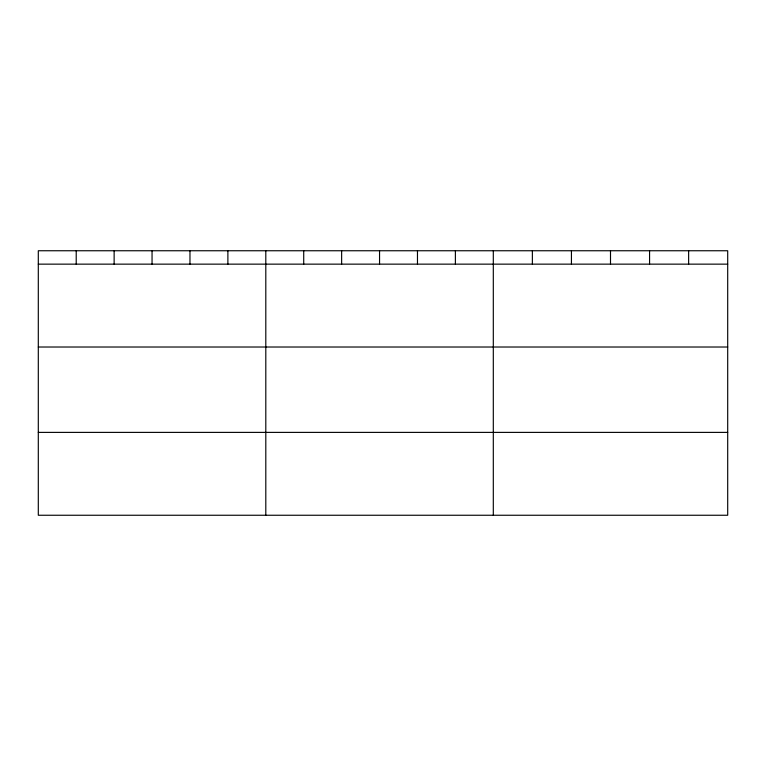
<?xml version="1.0" encoding="UTF-8"?>
<svg xmlns="http://www.w3.org/2000/svg" width="766" height="766" viewBox="0 0 766 766"><rect width="100%" height="100%" fill="white"/><g stroke="black" fill="none" stroke-linecap="round" stroke-linejoin="round"><path stroke-width="1.15" d="M727.7 347.017L727.7 250.75L38.3 250.75L38.3 515.25L727.7 515.25L727.7 347.017L38.3 347.017M38.3 264.146L727.7 264.146M38.3 432.388L727.7 432.388M688.634 250.75L688.634 264.146M649.568 250.75L649.568 264.146M610.502 250.75L610.502 264.146M571.436 250.75L571.436 264.146M532.37 250.75L532.37 264.146M493.304 250.75L493.304 515.25M455.387 250.75L455.387 264.146M417.47 250.75L417.47 264.146M379.553 250.75L379.553 264.146M341.636 250.75L341.636 264.146M303.719 250.75L303.719 264.146M265.802 250.75L265.802 515.25M227.885 250.75L227.885 264.146M189.968 250.75L189.968 264.146M152.051 250.75L152.051 264.146M114.134 250.75L114.134 264.146M76.217 250.75L76.217 264.146"/></g></svg>
